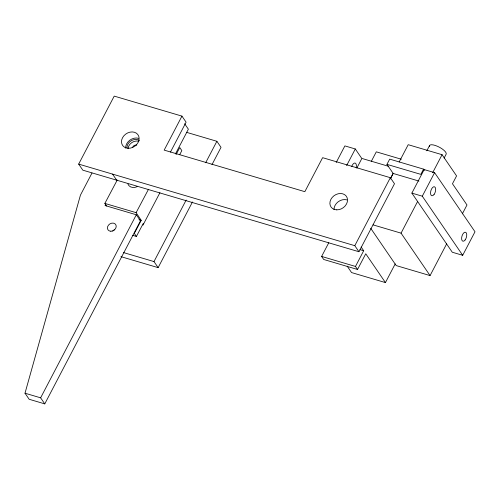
<?xml version="1.0" encoding="UTF-8"?>
<svg xmlns="http://www.w3.org/2000/svg" width="500" height="500" viewBox="0 0 500 500"><rect width="100%" height="100%" fill="white"/><g stroke="black" fill="none" stroke-linecap="round" stroke-linejoin="round"><path stroke-width="0.75" d="M105.787 204.156L105.069 205.538L136.325 214.775L140.469 220.837L44.775 403.888L29.144 399.269L25 393.206L80.444 195.119L91.975 173.062M181.95 116.119L164.175 150.119L304.844 191.675L322.619 157.675L390.344 177.688L394.487 183.75L358.944 251.737L82.819 170.169L78.675 164.1L114.219 96.112L181.95 116.119L186.094 122.181L170.456 152.1M44.775 403.888L40.631 397.825L136.325 214.775M175.487 153.856L188.375 129.2L184.644 123.744M142.981 225.119L159.931 192.706M192.475 201.969L158.138 267.644L153.994 261.581L186.163 200.056M205.675 162.725L216.881 141.294L186.369 132.275M211.988 164.638L221.025 147.356L216.881 141.294M336.194 162.512L344.881 145.9L355.3 148.975L361.519 158.069M346.619 165.588L355.3 148.975M356.825 168.1L361.881 158.431L388.381 166.262M395.188 263.931L385.438 282.581L365.756 253.781L357.55 269.475L323.688 259.469L321.619 256.438L328.75 242.794M371.306 161.388L376.3 151.838L401.331 159.231M418.938 181.069L393.169 173.456L386.95 164.363L389.688 159.131L423.55 169.137L424.381 170.35M358.944 251.737L354.8 245.675L390.344 177.688M390.688 178.106L393.219 173.275M390.281 178.981L393.169 173.456M399.162 162L408.206 144.694L442.069 154.7L456.575 175.919L452.475 183.762L466.981 204.981L462.344 213.85M357.55 269.475L355.481 266.444L363.681 250.75L361.138 247.031M426.806 150.8L429.538 145.575M423.55 169.137L420.819 174.369L386.95 164.363M411.869 193.113L424.175 169.575L434.594 172.656L475 231.769L462.694 255.306L452.275 252.225L411.869 193.113L422.294 196.194L462.694 255.306M446.662 243.844L430.069 275.587L401.056 233.15L417.65 201.406M432.663 172.694L442.069 154.7M422.294 196.194L434.594 172.656M444.131 158.044L446.181 154.119A9.356 3.031 27.6 0 0 437.981 146.525A9.356 3.031 27.6 0 0 429.506 146.438M106.556 205.987L104.856 203.419L117.231 180.05M143.275 223.444L136.387 236.444L134.344 233.363L141.225 220.362L136.113 212.656L148.494 189.281M176.163 154.394L179.788 147.556L181.831 150.638L179.656 154.744M373.081 224.881L401.056 233.15M78.675 164.1L354.8 245.675M360 249.662L363.681 250.75M430.069 275.587L396.2 265.581L370.712 228.287M321.619 256.438L355.481 266.444M385.438 282.581L351.575 272.575L347.2 266.175M104.856 203.419L136.113 212.656M138.994 219.7L141.225 220.362M132.669 235.344L136.387 236.444M123.481 252.569L153.994 261.581M120.925 256.65L158.138 267.644M25 393.206L40.631 397.825M112.537 174.106L116.688 180.169M334.031 209.662A9.356 7.562 -34.4 0 1 346.956 199.894M125.638 148.1A9.356 7.562 -34.4 0 1 138.556 138.331M112.713 231.088A4.681 3.781 -34.4 0 1 114.644 229.625M351.781 166.381A4.681 2.3 -73.5 0 1 355.112 163.069A4.681 2.3 -73.5 0 1 356.181 167.569M137.113 186.694A7.8 6.281 -33.6 0 1 127.906 183.975M127.981 148.7A7.8 6.281 -33.6 0 1 138.844 141.287M126.95 147.738A7.8 6.281 -33.6 0 1 131.312 140.7A7.8 6.281 -33.6 0 1 139.381 140.481M132.469 147.669A3.119 2.512 -33.6 0 1 136.738 145.175M336.769 209.85A9.356 7.562 -34.4 0 0 347.131 197.763A9.356 7.562 -34.4 0 0 332.219 197.419A9.356 7.562 -34.4 0 0 336.769 209.85M128.375 148.287A9.356 7.562 -34.4 0 0 138.737 136.2A9.356 7.562 -34.4 0 0 123.825 135.85A9.356 7.562 -34.4 0 0 128.375 148.287M110.844 231.244A4.681 3.781 -34.4 0 0 116.025 225.194A4.681 3.781 -34.4 0 0 108.569 225.025A4.681 3.781 -34.4 0 0 110.844 231.244M465.156 239.925A4.681 2.3 -73.5 0 0 465.763 232.338A4.681 2.3 -73.5 0 0 461.637 237.881A4.681 2.3 -73.5 0 0 465.156 239.925M434.075 194.456A4.681 2.3 -73.5 0 0 434.681 186.869A4.681 2.3 -73.5 0 0 430.556 192.413A4.681 2.3 -73.5 0 0 434.075 194.456"/></g></svg>
